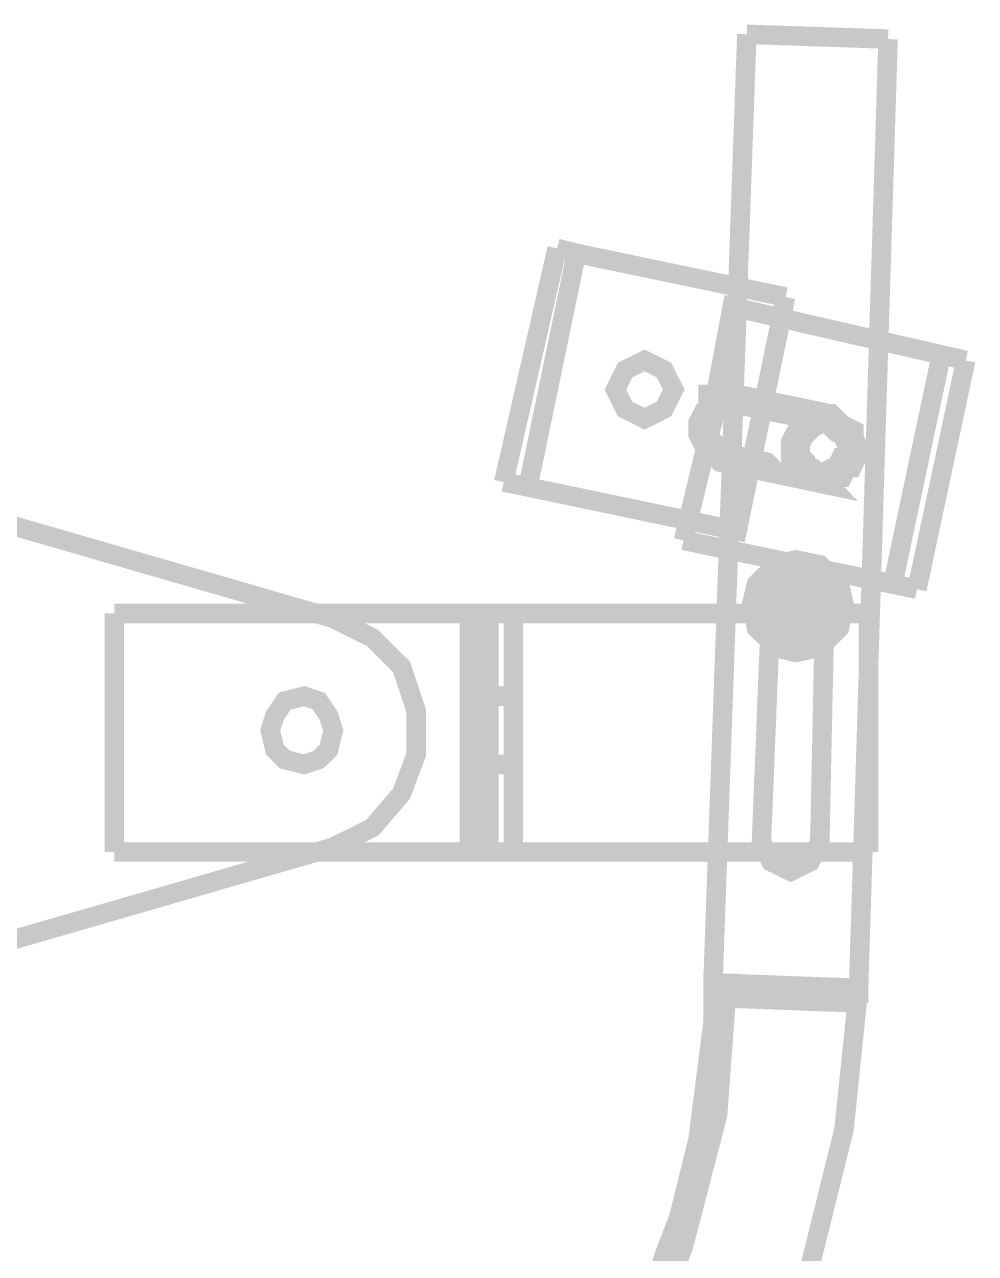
# Model space of a CAD drawing. Extents: x 0.1 to 11.6, y 0.3 to 16.2.
# Drawn here: x 10.3975 to 10.7233, y 6.7109 to 7.1316 of the extents above; entities that cross this region are included whole.
import ezdxf

# ---------------------------------------------------------------- set-up
doc = ezdxf.new("R2010")
doc.units = 0
doc.header["$MEASUREMENT"] = 0

msp = doc.modelspace()

# ---------------------------------------------------------------- linework, layer by layer
at = {"color": 0}
for points, const_width in [([(10.1433, 6.535), (10.1383, 6.53836), (10.0983, 6.56332), (10.0733, 6.52501), (10.1133, 6.49669), (10.1567, 6.47331), (10.2017, 6.45665), (10.25, 6.44499), (10.2983, 6.44168), (10.3467, 6.44336), (10.395, 6.44997), (10.4417, 6.465), (10.4867, 6.48503), (10.5283, 6.51167), (10.565, 6.54167), (10.5983, 6.57835), (10.6267, 6.61664), (10.65, 6.66), (10.6667, 6.70665), (10.6783, 6.75331), (10.6833, 6.80165), (10.6934, 7.12668)], 0.00667), ([(10.645, 7.12831), (10.6334, 6.80333)], 0.00667), ([(10.6934, 7.12668), (10.645, 7.12831)], 0.00667), ([(10.5617, 6.97499), (10.58, 7.05501)], 0.00667), ([(10.5617, 6.97499), (10.57, 6.97331), (10.5866, 7.05333)], 0.00667), ([(10.5866, 7.05333), (10.58, 7.05501)], 0.00667), ([(10.6583, 7.03836), (10.5866, 7.05333)], 0.00667), ([(10.1, 6.73335), (10.5033, 6.84999), (10.5167, 6.85667), (10.5267, 6.86833), (10.5317, 6.88167), (10.5317, 6.89665), (10.5267, 6.91168), (10.5167, 6.92165), (10.5033, 6.92833), (10.1, 7.04497), (10.0684, 7.05165), (10.0367, 7.05165), (10.0067, 7.04497), (9.97667, 7.03168), (9.95167, 7.01497)], 0.00667), ([(10.57, 6.97331), (10.6417, 6.95833), (10.6583, 7.03836)], 0.00667), ([(10.72, 7.01665), (10.64, 7.035), (10.6334, 7)], 0.00667), ([(10.7116, 7.01833), (10.695, 6.94)], 0.00667), ([(10.72, 7.01665), (10.7033, 6.93832)], 0.00667), ([(10.6733, 6.99669), (10.6417, 7.00331), (10.6383, 7.00331), (10.6367, 7.00331), (10.6334, 7.00331), (10.6334, 7), (10.6317, 6.99832), (10.63, 6.99501), (10.63, 6.99333), (10.63, 6.99164), (10.6317, 6.98833), (10.6334, 6.98665), (10.635, 6.98503), (10.6367, 6.98335), (10.6683, 6.97667), (10.6667, 6.97835), (10.6634, 6.97999), (10.6634, 6.98167), (10.6617, 6.98335), (10.6617, 6.98503), (10.6617, 6.98833), (10.6634, 6.99164), (10.665, 6.99333), (10.6667, 6.99501), (10.67, 6.99669), (10.6717, 6.99669), (10.6733, 6.99669), (10.675, 6.99501), (10.6767, 6.99333), (10.68, 6.99164), (10.68, 6.99001), (10.6816, 6.98665), (10.6816, 6.98503), (10.68, 6.98167), (10.6783, 6.98167), (10.6767, 6.97835), (10.675, 6.97835), (10.6717, 6.97667), (10.6683, 6.97667)], 0.01), ([(10.6334, 7.00168), (10.63, 6.99001)], 0.01), ([(10.6317, 6.99001), (10.6233, 6.95503)], 0.00667), ([(10.6233, 6.95503), (10.7033, 6.93832)], 0.00667), ([(10.6533, 6.93332), (10.65, 6.85167), (10.6533, 6.845), (10.66, 6.84169), (10.6667, 6.845), (10.67, 6.85167), (10.6717, 6.93164)], 0.00667), ([(10.6717, 6.93164), (10.6533, 6.93164)], 0.01), ([(10.4283, 6.84831), (10.4283, 6.93001)], 0.00667), ([(10.4283, 6.93001), (10.43, 6.93001), (10.4316, 6.93001), (10.4333, 6.93001), (10.435, 6.93001)], 0.00667), ([(10.435, 6.93001), (10.5333, 6.93001)], 0.00667), ([(10.5333, 6.84831), (10.5367, 6.84831), (10.54, 6.84831), (10.5417, 6.84831), (10.545, 6.84831), (10.5467, 6.84831), (10.5483, 6.84831), (10.55, 6.84831), (10.55, 6.93001)], 0.00667), ([(10.5333, 6.93001), (10.5367, 6.93001), (10.54, 6.93001), (10.5417, 6.93001), (10.545, 6.93001), (10.5467, 6.93001), (10.5483, 6.93001), (10.55, 6.93001)], 0.00667), ([(10.55, 6.93001), (10.5517, 6.93001), (10.5533, 6.93001), (10.555, 6.93001), (10.5566, 6.93001)], 0.00667), ([(10.5566, 6.93001), (10.5566, 6.84831)], 0.00667), ([(10.6533, 6.93001), (10.5566, 6.93001)], 0.00667), ([(10.5566, 6.93001), (10.5583, 6.93001)], 0.00667), ([(10.5566, 6.84831), (10.5566, 6.93001)], 0.00667), ([(10.565, 6.93001), (10.565, 6.84831)], 0.00667), ([(10.6867, 6.84831), (10.6867, 6.93001), (10.6717, 6.93001)], 0.00667), ([(10.55, 6.90169), (10.5566, 6.90169), (10.565, 6.90169)], 0.00667), ([(10.55, 6.87831), (10.5566, 6.87831)], 0.00667), ([(10.5566, 6.87831), (10.565, 6.87831)], 0.00667), ([(10.4283, 6.84831), (10.43, 6.84831), (10.4316, 6.84831), (10.4333, 6.84831), (10.435, 6.84831), (10.5333, 6.84831)], 0.00667), ([(10.55, 6.84831), (10.5517, 6.84831), (10.5533, 6.84831), (10.555, 6.84831), (10.5566, 6.84831)], 0.00667), ([(10.6867, 6.84831), (10.5566, 6.84831)], 0.00667), ([(10.6067, 6.66997), (10.6233, 6.71332), (10.635, 6.75836), (10.6383, 6.80333), (10.6334, 6.80333), (10.6334, 6.78999), (10.6317, 6.77669), (10.63, 6.76335), (10.6283, 6.75), (10.625, 6.73665), (10.6217, 6.72331), (10.6166, 6.71001), (10.6133, 6.69835)], 0.00667), ([(10.6383, 6.80333), (10.6383, 6.79833)], 0.00667), ([(10.6833, 6.80165), (10.6383, 6.80333)], 0.00667), ([(10.6833, 6.79665), (10.6833, 6.80165)], 0.00667), ([(10.6383, 6.79833), (10.6833, 6.79665)], 0.00667)]:
    msp.add_lwpolyline(points, dxfattribs=dict(at, const_width=const_width))
for points, const_width in [([(10.61, 6.99669), (10.6166, 7), (10.62, 7.00667), (10.6166, 7.01335), (10.61, 7.01665), (10.6033, 7.01335), (10.6, 7.00667), (10.6033, 7), (10.61, 6.99669)], 0.00667), ([(10.6617, 6.91667), (10.67, 6.91835), (10.6767, 6.92503), (10.6783, 6.93332), (10.6767, 6.94), (10.67, 6.94667), (10.6617, 6.94835), (10.655, 6.94667), (10.6483, 6.94), (10.6467, 6.93332), (10.6483, 6.92503), (10.655, 6.91835), (10.6617, 6.91667)], 0.00667), ([(10.67, 6.92833), (10.6717, 6.93164), (10.6717, 6.93332), (10.6717, 6.935), (10.67, 6.93832), (10.6683, 6.94), (10.6667, 6.94168), (10.665, 6.94168), (10.6634, 6.94168), (10.66, 6.94168), (10.6583, 6.94168), (10.655, 6.94168), (10.6533, 6.94), (10.6533, 6.93668), (10.6533, 6.935), (10.6533, 6.93164), (10.6533, 6.93001), (10.6533, 6.92833), (10.655, 6.92665), (10.6567, 6.92503), (10.66, 6.92333), (10.6634, 6.92333), (10.6667, 6.92503), (10.6683, 6.92665), (10.67, 6.92833)], 0.01), ([(10.4933, 6.87831), (10.4983, 6.87999), (10.5017, 6.88336), (10.5033, 6.88997), (10.5017, 6.89501), (10.4983, 6.90001), (10.4933, 6.90169), (10.4867, 6.90001), (10.4833, 6.89501), (10.4817, 6.88997), (10.4833, 6.88336), (10.4867, 6.87999), (10.4933, 6.87831)], 0.00667)]:
    msp.add_lwpolyline(points, close=True, dxfattribs=dict(at, const_width=const_width))

doc.saveas('drawing.dxf')
